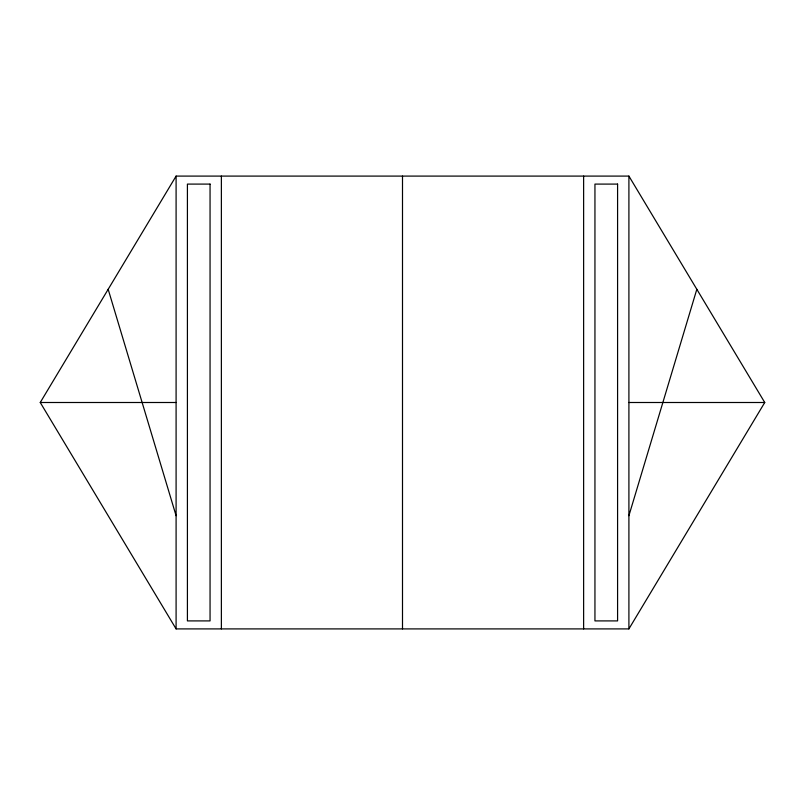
<?xml version="1.0" encoding="UTF-8"?>
<svg xmlns="http://www.w3.org/2000/svg" width="805" height="805" viewBox="0 0 805 805"><rect width="100%" height="100%" fill="white"/><g stroke="black" fill="none" stroke-linecap="round" stroke-linejoin="round"><path stroke-width="1.21" d="M628.906 515.703L696.828 289.297M40.25 402.5L176.094 176.094L628.906 176.094L764.75 402.5L628.906 628.906L176.094 628.906L40.25 402.5L176.094 402.5M628.906 402.5L764.75 402.5M108.172 289.297L176.094 515.703M628.906 176.094L628.906 628.906M583.625 176.094L583.625 628.906M402.5 176.094L402.5 628.906M221.375 176.094L221.375 628.906M176.094 176.094L176.094 628.906M210.055 184.093L187.414 184.093L187.414 620.907L210.055 620.907L210.055 184.093M617.586 184.093L594.945 184.093L594.945 620.907L617.586 620.907L617.586 184.093"/></g></svg>
